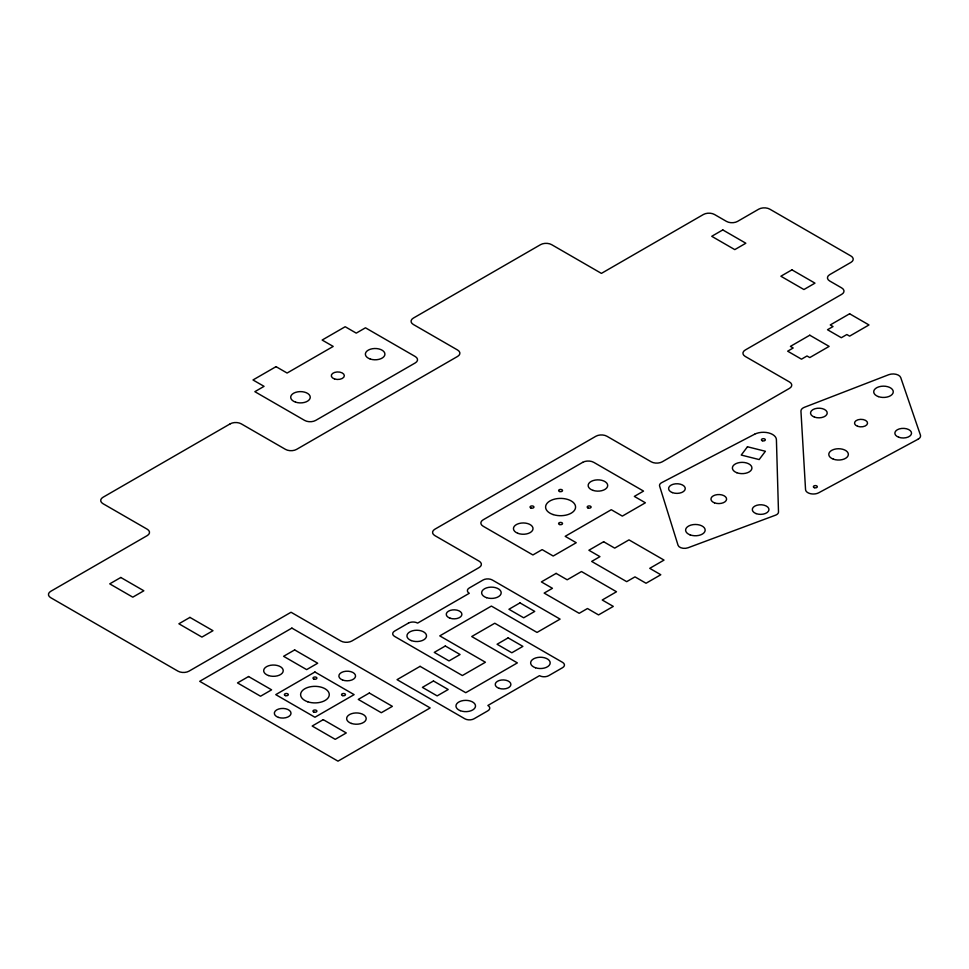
<?xml version="1.0" encoding="UTF-8"?>
<svg xmlns="http://www.w3.org/2000/svg" width="969" height="969" viewBox="0 0 969 969"><rect width="100%" height="100%" fill="white"/><g stroke="black" fill="none" stroke-linecap="round" stroke-linejoin="round"><path stroke-width="1.45" d="M747.462 446.77L741.237 455.055L759.163 459.56L765.401 451.275L747.462 446.77M276.044 366.657L252.994 379.969L264.065 386.352L254.847 391.67L304.629 420.413A7.825 4.518 0 0 0 315.688 420.413L415.253 362.927A7.825 4.518 0 0 0 415.253 356.544L365.47 327.801L356.253 333.13L345.182 326.735L322.144 340.046L333.203 346.43L287.103 373.041L276.044 366.657M230.198 423.841L102.98 497.291A7.825 4.518 0 0 0 102.98 503.674L147.227 529.219A7.825 4.518 0 0 1 147.227 535.603L50.739 591.32A7.825 4.518 0 0 0 50.739 597.703L177.957 671.154A7.825 4.518 0 0 0 189.016 671.154L291.039 612.251L340.822 640.994A7.825 4.518 0 0 0 351.892 640.994L479.11 567.543A7.825 4.518 0 0 0 479.11 561.16L434.851 535.603A7.825 4.518 0 0 1 434.851 529.219L595.874 436.256A7.825 4.518 0 0 1 606.945 436.256L651.192 461.801A7.825 4.518 0 0 0 662.251 461.801L789.481 388.351A7.825 4.518 0 0 0 789.481 381.968L745.222 356.422A7.825 4.518 0 0 1 745.222 350.027L841.722 294.322A7.825 4.518 0 0 0 841.722 287.938L829.73 281.01A7.825 4.518 0 0 1 829.73 274.627L850.939 262.381A7.825 4.518 0 0 0 850.939 255.998L769.81 209.159A7.825 4.518 0 0 0 758.751 209.159L737.542 221.404A7.825 4.518 0 0 1 726.484 221.404L714.492 214.488A7.825 4.518 0 0 0 703.433 214.488L601.41 273.391L551.627 244.648A7.825 4.518 0 0 0 540.569 244.648L413.351 318.098A7.825 4.518 0 0 0 413.351 324.482L457.598 350.027A7.825 4.518 0 0 1 457.598 356.422L296.575 449.386A7.825 4.518 0 0 1 285.516 449.386L241.257 423.841A7.825 4.518 0 0 0 230.198 423.841M120.798 577.476L109.739 583.859L132.789 597.17L143.848 590.787L120.798 577.476M722.789 229.919L711.731 236.303L734.781 249.614L745.839 243.231L722.789 229.919M189.936 617.398L178.877 623.782L201.927 637.093L212.986 630.698L189.936 617.398M791.939 269.842L780.869 276.226L803.919 289.537L814.977 283.142L791.939 269.842M291.887 628.094L199.699 681.316L337.987 761.162L430.175 707.927L291.887 628.094M582.696 462.346L483.131 519.832A7.825 4.518 0 0 0 483.131 526.215L532.914 554.958L542.143 549.629L553.202 556.024L576.252 542.713L565.181 536.329L611.282 509.718L622.34 516.102L645.39 502.79L634.332 496.407L643.549 491.089L593.767 462.346A7.825 4.518 0 0 0 582.696 462.346M809.781 335.213L790.413 346.393L793.187 347.992L787.652 351.19L801.484 359.172L807.007 355.974L809.781 357.573L829.137 346.393L809.781 335.213M849.619 313.774L830.263 324.954L833.025 326.553L827.502 329.739L841.322 337.721L846.858 334.535L849.619 336.134L868.987 324.954L849.619 313.774M248.561 676.532L237.502 682.915L260.54 696.226L271.611 689.831L248.561 676.532M294.649 649.92L283.59 656.304L306.64 669.615L317.699 663.22L294.649 649.92M314.937 672.001L275.753 694.628L314.937 717.242L354.121 694.628L314.937 672.001M408.421 623.103L394.601 631.085A6.517 3.767 0 0 0 394.601 636.415L462.37 675.538L485.421 662.239L439.769 635.882L491.392 606.073L537.044 632.43L560.094 619.118L492.313 579.995A6.517 3.767 0 0 0 483.095 579.995L469.275 587.977A6.517 3.767 0 0 0 469.275 593.294L417.639 623.103A6.517 3.767 0 0 0 408.421 623.103M603.639 541.732L588.886 550.247L599.956 556.642L591.659 561.426L626.689 581.654L634.986 576.87L646.044 583.253L660.797 574.738L649.739 568.343L664.019 560.094L628.99 539.878L614.697 548.127L603.639 541.732M556.133 573.394L541.38 581.909L552.451 588.304L544.154 593.089L579.183 613.316L587.48 608.52L598.539 614.915L613.292 606.4L602.233 600.005L616.514 591.756L581.485 571.54L567.192 579.789L556.133 573.394M445.316 645.996L434.257 652.391L449.01 660.906L460.069 654.523L445.316 645.996M519.99 602.888L508.931 609.271L523.684 617.798L534.743 611.403L519.99 602.888M323.234 719.64L312.175 726.035L335.213 739.335L346.284 732.952L323.234 719.64M369.322 693.029L358.264 699.412L381.314 712.724L392.372 706.34L369.322 693.029M420.098 666.345L397.048 679.657L464.829 718.78A6.517 3.767 0 0 0 474.047 718.78L487.879 710.798A6.517 3.767 0 0 0 487.879 705.48L539.503 675.672A6.517 3.767 0 0 0 548.72 675.672L562.553 667.689A6.517 3.767 0 0 0 562.553 662.36L494.771 623.237L471.721 636.536L517.373 662.893L465.75 692.702L420.098 666.345M433.458 680.977L422.399 687.372L437.152 695.887L448.211 689.504L433.458 680.977M508.131 637.868L497.073 644.252L511.826 652.779L522.885 646.384L508.131 637.868M918.079 439.211L818.708 492.797A7.825 4.518 0 0 1 810.375 493.669A7.825 4.518 0 0 1 805.554 489.66L800.951 411.195A7.825 4.518 0 0 1 804.415 407.295L888.706 374.712A7.825 4.518 0 0 1 900.734 377.583L920.405 435.033A7.825 4.518 0 0 1 918.079 439.211M754.633 434.221L661.67 482.659A6.517 3.767 0 0 0 659.623 486.123L678.058 545.281A6.517 3.767 0 0 0 688.014 547.776L775.503 515.193A6.517 3.767 0 0 0 778.495 511.971L776.411 439.684A13.033 7.522 0 0 0 768.574 432.901A13.033 7.522 0 0 0 754.633 434.221M334.547 378.964A6.517 3.767 0 0 0 344.334 375.706A6.517 3.767 0 0 0 334.547 372.447A6.517 3.767 0 0 0 334.547 378.964M370.255 359.039A9.775 5.644 0 0 0 384.923 354.145A9.775 5.644 0 0 0 370.255 349.264A9.775 5.644 0 0 0 370.255 359.039M295.581 402.147A9.775 5.644 0 0 0 310.25 397.266A9.775 5.644 0 0 0 295.581 392.372A9.775 5.644 0 0 0 295.581 402.147M517.761 533.289A9.775 5.644 0 0 0 532.998 529.013A9.775 5.644 0 0 0 518.972 523.526A9.775 5.644 0 0 0 517.761 533.289M593.028 490.387A9.775 5.644 0 0 0 607.696 485.493A9.775 5.644 0 0 0 593.028 480.612A9.775 5.644 0 0 0 593.028 490.387M553.081 514.551A14.995 8.66 0 0 0 575.574 507.053A14.995 8.66 0 0 0 553.081 499.556A14.995 8.66 0 0 0 553.081 514.551M588.062 507.986A1.95 1.126 0 0 0 591.102 507.138A1.95 1.126 0 0 0 588.304 506.036A1.95 1.126 0 0 0 588.062 507.986M559.597 524.532A1.95 1.126 0 0 0 562.529 523.551A1.95 1.126 0 0 0 559.597 522.57A1.95 1.126 0 0 0 559.597 524.532M559.597 491.525A1.95 1.126 0 0 0 562.529 490.556A1.95 1.126 0 0 0 559.597 489.575A1.95 1.126 0 0 0 559.597 491.525M530.903 507.986A1.95 1.126 0 0 0 533.943 507.138A1.95 1.126 0 0 0 531.145 506.036A1.95 1.126 0 0 0 530.903 507.986M460.251 710.677A9.775 5.644 0 0 0 475.488 706.401A9.775 5.644 0 0 0 461.462 700.926A9.775 5.644 0 0 0 460.251 710.677M499.156 688.353A7.825 4.518 0 0 0 510.893 684.441A7.825 4.518 0 0 0 499.156 680.529A7.825 4.518 0 0 0 499.156 688.353M535.518 667.774A9.775 5.644 0 0 0 550.186 662.881A9.775 5.644 0 0 0 535.518 657.999A9.775 5.644 0 0 0 535.518 667.774M486.523 597.667A9.775 5.644 0 0 0 501.191 592.774A9.775 5.644 0 0 0 486.523 587.892A9.775 5.644 0 0 0 486.523 597.667M450.173 618.246A7.825 4.518 0 0 0 461.898 614.334A7.825 4.518 0 0 0 450.173 610.422A7.825 4.518 0 0 0 450.173 618.246M411.256 640.57A9.775 5.644 0 0 0 426.493 636.294A9.775 5.644 0 0 0 412.467 630.807A9.775 5.644 0 0 0 411.256 640.57M814.323 487.686A1.95 1.126 0 0 0 817.315 486.765A1.95 1.126 0 0 0 814.444 485.723A1.95 1.126 0 0 0 814.323 487.686M857.565 426.287A6.517 3.767 0 0 0 867.546 423.223A6.517 3.767 0 0 0 857.977 419.771A6.517 3.767 0 0 0 857.565 426.287M878.302 396.587A9.775 5.644 0 0 0 893.261 392.009A9.775 5.644 0 0 0 878.907 386.813A9.775 5.644 0 0 0 878.302 396.587M814.444 417.094A8.346 4.821 0 0 0 827.211 413.182A8.346 4.821 0 0 0 814.965 408.748A8.346 4.821 0 0 0 814.444 417.094M833.376 459.173A9.775 5.644 0 0 0 848.347 454.582A9.775 5.644 0 0 0 833.982 449.398A9.775 5.644 0 0 0 833.376 459.173M898.76 437.261A8.346 4.821 0 0 0 911.526 433.349A8.346 4.821 0 0 0 899.268 428.928A8.346 4.821 0 0 0 898.76 437.261M762.312 440.75A1.95 1.126 0 0 0 765.328 439.865A1.95 1.126 0 0 0 762.482 438.8A1.95 1.126 0 0 0 762.312 440.75M756.074 513.594A8.346 4.821 0 0 0 768.95 509.815A8.346 4.821 0 0 0 756.837 505.273A8.346 4.821 0 0 0 756.074 513.594M672.365 492.603A8.346 4.821 0 0 0 685.253 488.812A8.346 4.821 0 0 0 673.14 484.27A8.346 4.821 0 0 0 672.365 492.603M714.504 502.85A7.825 4.518 0 0 0 726.58 499.301A7.825 4.518 0 0 0 715.219 495.038A7.825 4.518 0 0 0 714.504 502.85M736.828 472.727A9.775 5.644 0 0 0 751.92 468.293A9.775 5.644 0 0 0 737.724 462.964A9.775 5.644 0 0 0 736.828 472.727M690.049 534.852A9.775 5.644 0 0 0 705.153 530.418A9.775 5.644 0 0 0 690.945 525.089A9.775 5.644 0 0 0 690.049 534.852M278.503 717.423A8.346 4.821 0 0 0 291.015 713.257A8.346 4.821 0 0 0 278.503 709.078A8.346 4.821 0 0 0 278.503 717.423M351.529 723.468A9.775 5.644 0 0 0 366.197 718.574A9.775 5.644 0 0 0 351.529 713.693A9.775 5.644 0 0 0 351.529 723.468M268.558 675.563A9.775 5.644 0 0 0 283.227 670.681A9.775 5.644 0 0 0 268.558 665.788A9.775 5.644 0 0 0 268.558 675.563M342.529 679.984A8.346 4.821 0 0 0 355.526 676.338A8.346 4.821 0 0 0 343.559 671.662A8.346 4.821 0 0 0 342.529 679.984M307.767 701.798A14.341 8.285 0 0 0 329.278 694.628A14.341 8.285 0 0 0 307.767 687.457A14.341 8.285 0 0 0 307.767 701.798M313.956 679.099A1.95 1.126 0 0 0 316.887 678.13A1.95 1.126 0 0 0 313.956 677.149A1.95 1.126 0 0 0 313.956 679.099M342.541 695.609A1.95 1.126 0 0 0 345.473 694.628A1.95 1.126 0 0 0 342.541 693.647A1.95 1.126 0 0 0 342.541 695.609M313.956 712.106A1.95 1.126 0 0 0 316.887 711.125A1.95 1.126 0 0 0 313.956 710.144A1.95 1.126 0 0 0 313.956 712.106M285.383 695.609A1.95 1.126 0 0 0 288.314 694.628A1.95 1.126 0 0 0 285.383 693.647A1.95 1.126 0 0 0 285.383 695.609"/></g></svg>
